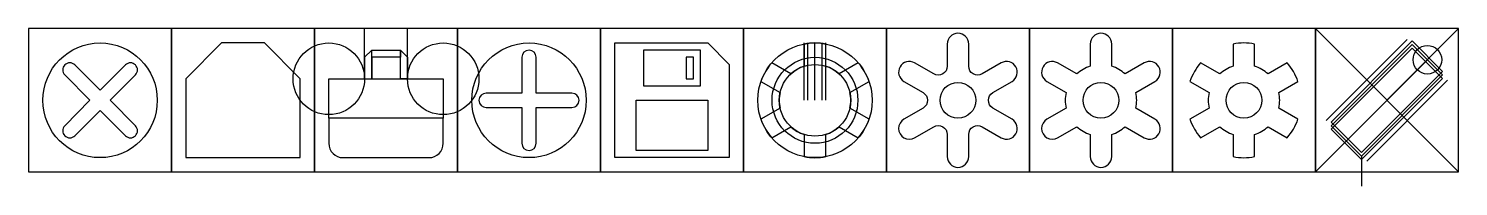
# Model space of a CAD drawing. Header units: millimetres. Extents: x 0 to 10000, y -100 to 1000.
import ezdxf

# ---------------------------------------------------------------- set-up
doc = ezdxf.new("R2010")
doc.units = ezdxf.units.MM

msp = doc.modelspace()

# ---------------------------------------------------------------- linework, layer by layer
for points in [[(0, 0), (1000, 0), (1000, 1000), (0, 1000)], [(1000, 0), (2000, 0), (2000, 1000), (1000, 1000)], [(2000, 0), (3000, 0), (3000, 1000), (2000, 1000)], [(3000, 0), (4000, 0), (4000, 1000), (3000, 1000)], [(4000, 0), (5000, 0), (5000, 1000), (4000, 1000)], [(5000, 0), (6000, 0), (6000, 1000), (5000, 1000)], [(6000, 0), (7000, 0), (7000, 1000), (6000, 1000)], [(7000, 0), (8000, 0), (8000, 1000), (7000, 1000)], [(8000, 0), (9000, 0), (9000, 1000), (8000, 1000)], [(9000, 0), (10000, 0), (10000, 1000), (9000, 1000)], [(2400, 850), (2600, 850), (2600, 800), (2400, 800)], [(4300, 600), (4700, 600), (4700, 850), (4300, 850)], [(4650, 800), (4600, 800), (4600, 650), (4650, 650)], [(2900, 375), (2100, 375), (2100, 650), (2900, 650)], [(4250, 500), (4750, 500), (4750, 150), (4250, 150)]]:
    msp.add_lwpolyline(points, close=True)
for points in [[(2350, 650), (2350, 1000)], [(2650, 650), (2650, 1000)], [(9000, 0), (10000, 1000)], [(10000, 0), (9000, 1000)], [(1100, 100), (1900, 100), (1900, 650), (1650, 900), (1350, 900), (1100, 650), (1100, 100)], [(4100, 900), (4750, 900), (4900, 750), (4900, 100), (4100, 100), (4100, 900)], [(5425, 500), (5425, 900)], [(5450, 500), (5450, 900)], [(5500, 500), (5500, 900)], [(5550, 500), (5550, 900)], [(5575, 500), (5575, 900)], [(9076, 359), (9641, 924)], [(9111, 348), (9323, 136), (9889, 702), (9677, 914), (9111, 348)], [(2400, 650), (2400, 850), (2350, 800), (2350, 650), (2400, 650)], [(2600, 650), (2600, 800), (2400, 800), (2400, 650)], [(2600, 650), (2600, 850), (2650, 800), (2650, 650), (2600, 650)], [(9111, 323), (9677, 889)], [(9111, 323), (9323, 111), (9889, 677), (9677, 889), (9111, 323)], [(9111, 298), (9323, 86), (9889, 652), (9677, 864), (9111, 298)], [(9217, 217), (9783, 783)], [(2600, 650), (2650, 650)], [(9323, 111), (9889, 677)], [(9359, 76), (9924, 641)], [(2900, 375), (2100, 375)], [(9323, 111), (9323, -100)]]:
    msp.add_lwpolyline(points)
for points in [[(5744, 554), (5878, 632, 0.09459), (5803, 761), (5669, 684, 0.10989), (5575, 738), (5575, 893, 0.09459), (5425, 893), (5425, 738, 0.10989), (5331, 684), (5197, 761, 0.09459), (5122, 632), (5256, 554, 0.10989), (5256, 446), (5122, 368, 0.09459), (5197, 239), (5331, 316, 0.10989), (5425, 262)], [(6744, 554), (6878, 632, 1), (6803, 761), (6669, 684, -0.57735), (6575, 738), (6575, 893, 1), (6425, 893), (6425, 738, -0.57735), (6331, 684), (6197, 761, 1), (6122, 632), (6256, 554, -0.57735), (6256, 446), (6122, 368, 1), (6197, 239), (6331, 316, -0.57735), (6425, 262), (6425, 107, 1), (6575, 107), (6575, 262, -0.57735), (6669, 316), (6803, 239, 1), (6878, 368), (6744, 446, -0.57735), (6744, 554, -0.95095)], [(7744, 554), (7878, 632, 1), (7803, 761), (7669, 684, 0.10989), (7575, 738), (7575, 893, 1), (7425, 893), (7425, 738, 0.10989), (7331, 684), (7197, 761, 1), (7122, 632), (7256, 554, 0.10989), (7256, 446), (7122, 368, 1), (7197, 239), (7331, 316, 0.10989), (7425, 262), (7425, 107, 1), (7575, 107), (7575, 262, 0.10989), (7669, 316), (7803, 239, 1), (7878, 368), (7744, 446, 0.10989), (7744, 554, -0.95095)], [(8744, 554), (8878, 632, 0.09459), (8803, 761), (8669, 684, 0.10989), (8575, 738), (8575, 893, 0.09459), (8425, 893), (8425, 738, 0.10989), (8331, 684), (8197, 761, 0.09459), (8122, 632), (8256, 554, 0.10989), (8256, 446), (8122, 368, 0.09459), (8197, 239), (8331, 316, 0.10989), (8425, 262), (8425, 107, 0.09459), (8575, 107), (8575, 262, 0.10989), (8669, 316), (8803, 239, 0.09459), (8878, 368), (8744, 446, 0.10989), (8744, 554, -0.95095)], [(5575, 262, 0.10989), (5669, 316), (5803, 239, 0.09459), (5878, 368), (5744, 446)], [(5425, 262), (5425, 107, 0.09459), (5575, 107), (5575, 262)]]:
    msp.add_lwpolyline(points, format="xyb")
for points in [[(3550, 800, 1), (3450, 800), (3450, 550), (3200, 550, 1), (3200, 450), (3450, 450), (3450, 200, 1), (3550, 200), (3550, 450), (3800, 450, 1), (3800, 550), (3550, 550)], [(747, 677, 1), (677, 747), (500, 571), (323, 747, 1), (253, 677), (429, 500), (253, 323, 1), (323, 253), (500, 429), (677, 253, 1), (747, 323), (571, 500)], [(2100, 200, 0.41421), (2200, 100), (2800, 100, 0.41421), (2900, 200), (2900, 375), (2100, 375)]]:
    msp.add_lwpolyline(points, format="xyb", close=True)
for centre, radius in [((500, 500), 400), ((2100, 650), 250), ((2900, 650), 250), ((3500, 500), 400), ((5500, 500), 400), ((5500, 500), 300), ((9783, 783), 100), ((5500, 500), 250), ((6500, 500), 125), ((7500, 500), 125), ((8500, 500), 125)]:
    msp.add_circle(centre, radius)
for start, end in [(347.4576, 12.5424), (227.4576, 252.5424)]:
    msp.add_arc((5500, 500), 250, start, end)

doc.saveas('drawing.dxf')
